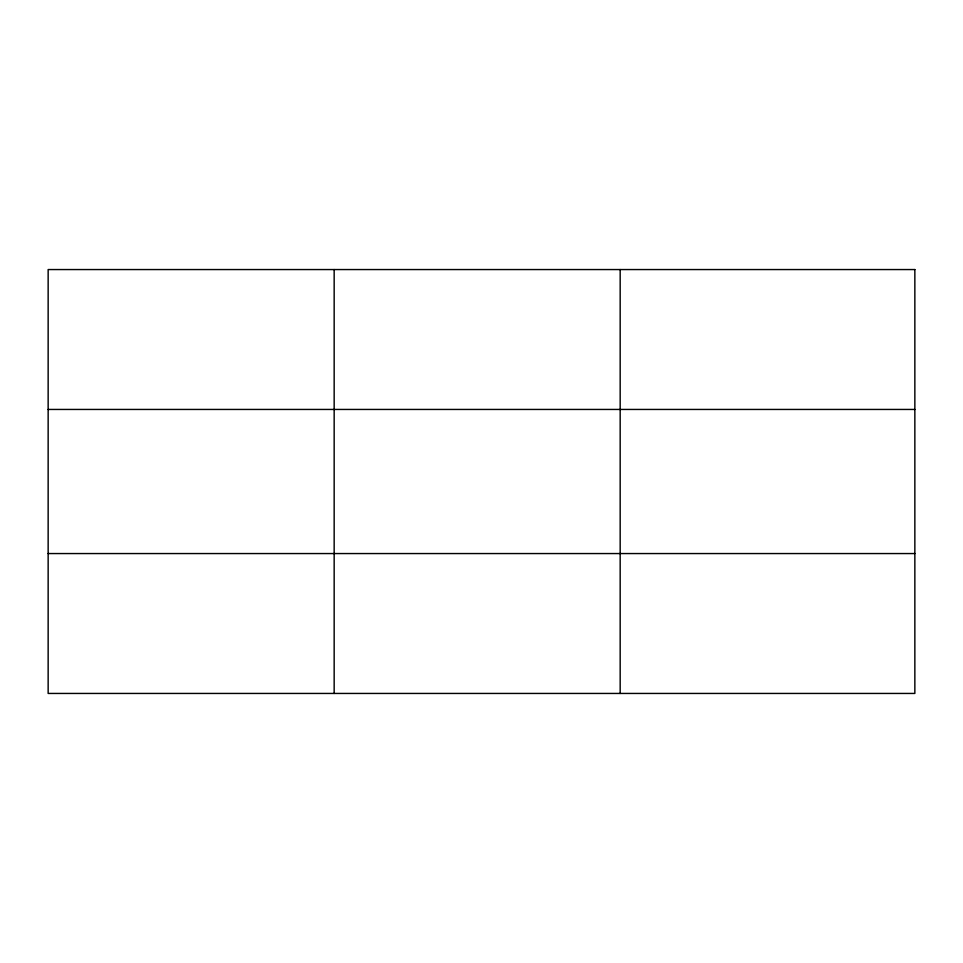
<?xml version="1.0" encoding="UTF-8"?>
<svg xmlns="http://www.w3.org/2000/svg" width="963" height="963" viewBox="0 0 963 963"><rect width="100%" height="100%" fill="white"/><g stroke="black" fill="none" stroke-linecap="round" stroke-linejoin="round"><path stroke-width="1.44" d="M334.161 269.556L334.161 693.444M620.172 269.556L620.172 693.444M48.15 409.444L914.85 409.444M48.15 553.556L914.85 553.556M914.85 269.556L914.85 693.444L48.15 693.444L48.15 269.556L914.85 269.556"/></g></svg>
